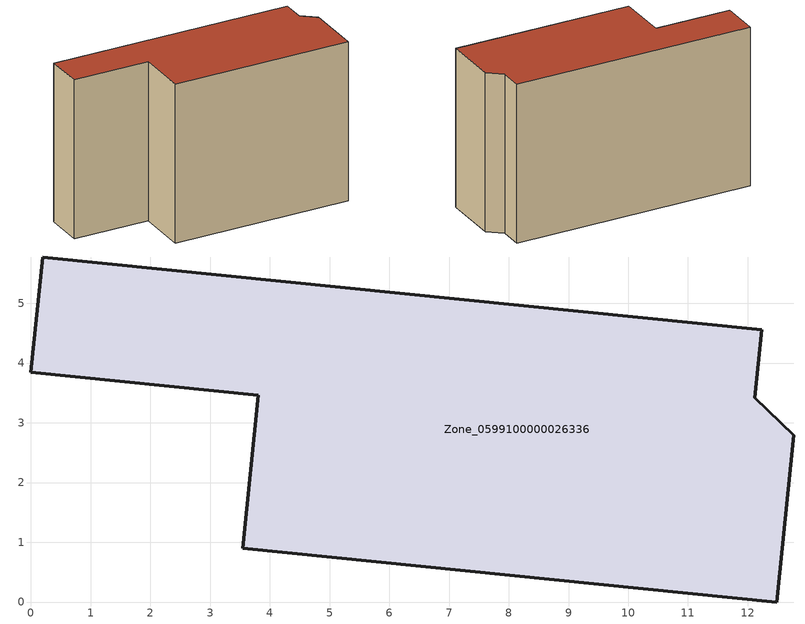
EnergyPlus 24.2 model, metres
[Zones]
Zone_0599100000026336
 floor ground (C_G): 12.49,0 3.55,0.9 3.81,3.46 0,3.84 0.2,5.78 12.24,4.56 12.12,3.42 12.77,2.79 z0
 wall outside (C_F): 12.24,4.56 0.2,5.78 0,3.84 3.81,3.46 3.55,0.9 12.49,0 12.77,2.79 12.12,3.42 12.24,4.56 z0:8.1
 roof outside (C_R): 3.55,0.9 12.49,0 12.77,2.79 12.12,3.42 12.24,4.56 0.2,5.78 0,3.84 3.81,3.46 z8.1
[BUILDING]
Pand.0599100000026336: North Axis=0; Terrain=City; Loads Convergence Tolerance Value=0.04; Temperature Convergence Tolerance Value=0.4; Solar Distribution=FullExterior; Maximum Number of Warmup Days=25; Minimum Number of Warmup Days=1
[Site:Location]
Rotterdam.The.Hague.AP_ZH_NLD Design_Conditions: Latitude=51.96; Longitude=4.45; Time Zone=1; Elevation=-4.5
[SITE:GROUNDTEMPERATURE:BUILDINGSURFACE]
18, 18, 18, 18, 18, 18, 18, 18, 18, 18, 18, 18
[MATERIAL] Thermal Absorptance=0.9; Solar Absorptance=0.7; Visible Absorptance=0.7
Name | Roughness | Thickness | Conductivity | Density | Specific Heat
G.TC.1946 | MediumSmooth | 0.15 | 1 | 540 | 1210
F.TC.1946 | Rough | 0.3 | 0.857143 | 1920 | 840
R.TC.1946 | MediumRough | 0.2 | 0.909091 | 1500 | 1000
[CONSTRUCTION]
C_G: G.TC.1946
C_F: F.TC.1946
C_R: R.TC.1946
[ZONE]
Zone_0599100000026336: Type=1; Multiplier=1; Ceiling Height=Autocalculate; Volume=Autocalculate; Floor Area=autocalculate; Part of Total Floor Area=Yes
[ZONEINFILTRATION:DESIGNFLOWRATE]
Infil_Zone_0599100000026336: Zone or ZoneList or Space or SpaceList=Zone_0599100000026336; Schedule=AlwaysOn; Design Flow Rate Calculation Method=Flow/Area; Flow Rate per Floor Area=0.003; Constant Term Coefficient=1; Temperature Term Coefficient=0; Velocity Term Coefficient=0; Velocity Squared Term Coefficient=0
[HVACTEMPLATE:ZONE:IDEALLOADSAIRSYSTEM]
Zone_0599100000026336: Maximum Heating Supply Air Temperature=50; Minimum Cooling Supply Air Temperature=13; Maximum Heating Supply Air Humidity Ratio=0.0156; Minimum Cooling Supply Air Humidity Ratio=0.0077; Heating Limit=NoLimit; Cooling Limit=NoLimit; Dehumidification Control Type=ConstantSensibleHeatRatio; Cooling Sensible Heat Ratio=0.7; Dehumidification Setpoint=60; Humidification Control Type=None; Humidification Setpoint=30; Outdoor Air Method=None; Outdoor Air Flow Rate per Person=0.00944; Outdoor Air Flow Rate per Zone Floor Area=0; Outdoor Air Flow Rate per Zone=0; Demand Controlled Ventilation Type=None; Outdoor Air Economizer Type=NoEconomizer; Heat Recovery Type=None; Sensible Heat Recovery Effectiveness=0.7; Latent Heat Recovery Effectiveness=0.65
[ZONECONTROL:THERMOSTAT]
ThermostatControl_Zone_0599100000026336: Zone or ZoneList=Zone_0599100000026336; Control Type Schedule=DualSetpointControlType; Control 1=Thermostat_Zone_0599100000026336; Temperature Difference Between Cutout And Setpoint=0
[THERMOSTATSETPOINT:DUALSETPOINT]
Thermostat_Zone_0599100000026336: Heating Setpoint Temperature Schedule=HeatingSetpoint_Zone_0599100000026336; Cooling Setpoint Temperature Schedule=CoolingSetpoint_Zone_0599100000026336
[SCHEDULE:COMPACT]
HeatingSetpoint_Zone_0599100000026336: Through: 12/31, For: AllDays, Until: 24:00, 21
CoolingSetpoint_Zone_0599100000026336: Through: 12/31, For: AllDays, Until: 24:00, 24
DualSetpointControlType: Through: 12/31, For: AllDays, Until: 24:00, 4
AlwaysOn: Through: 12/31, For: AllDays, Until: 24:00, 1
